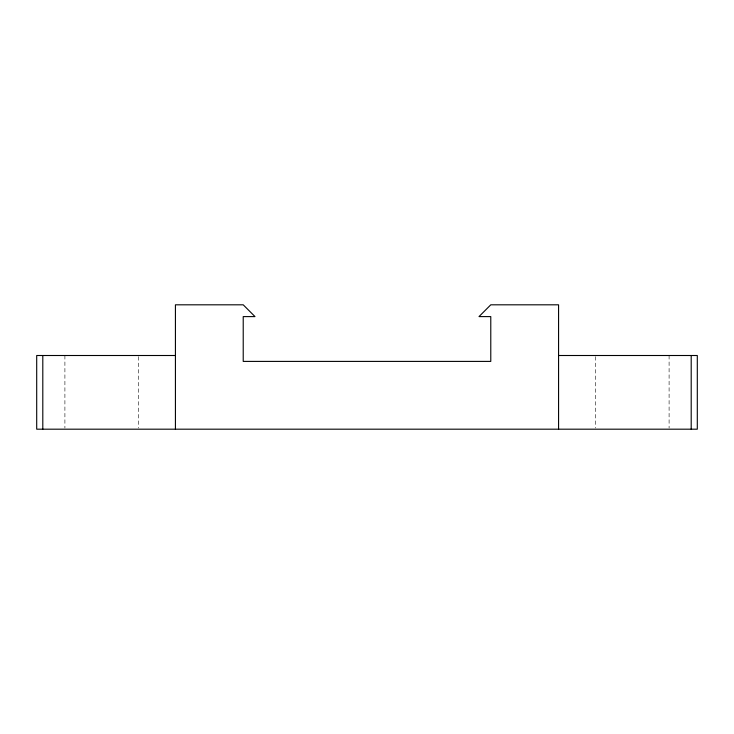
<?xml version="1.0" encoding="UTF-8"?>
<svg xmlns="http://www.w3.org/2000/svg" width="734" height="734" viewBox="0 0 734 734"><rect width="100%" height="100%" fill="white"/><g stroke="black" fill="none" stroke-linecap="round" stroke-linejoin="round"><path stroke-width="0.55" stroke-dasharray="3.67 2.75" d="M669.096 355.504L669.096 428.05M595.412 356.641L595.412 428.05M138.588 356.641L138.588 428.05M64.904 355.504L64.904 428.05"/><path stroke-width="1.1" d="M175.426 355.504L36.7 355.504L36.7 429.188L697.3 429.188L697.3 355.504L558.574 355.504M691.199 355.504L691.199 429.188M558.574 429.188L558.574 304.812L490.78 304.812L478.999 316.602L490.78 316.602L490.78 361.403L243.22 361.403L243.22 316.602L255.001 316.602L243.22 304.812L175.426 304.812L175.426 429.188M42.801 355.504L42.801 429.188"/></g></svg>
